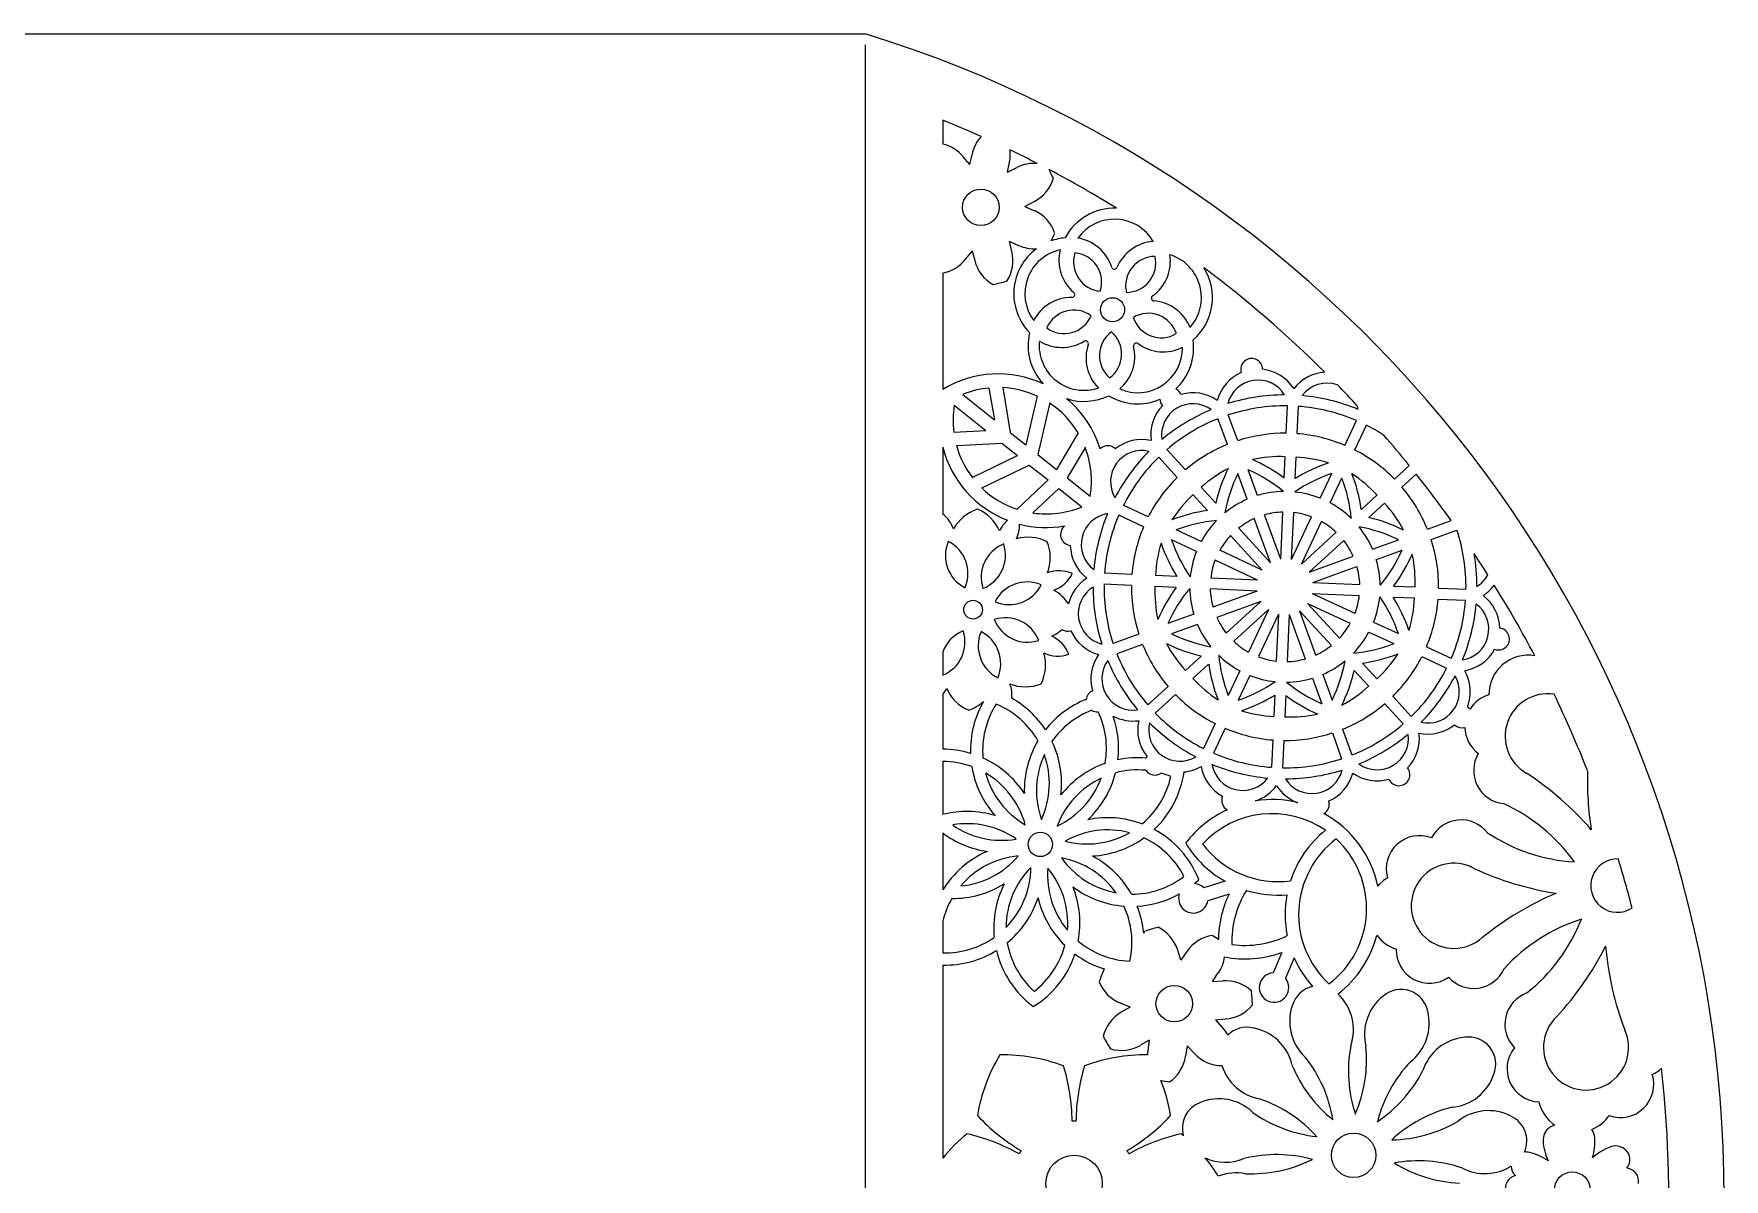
# Model space of a CAD drawing. Extents: x 597 to 902, y 1036 to 1246.
# Drawn here: x 749.2 to 901.7, y 1143 to 1246.4 of the extents above; entities that cross this region are included whole.
import ezdxf

# ---------------------------------------------------------------- set-up
doc = ezdxf.new("R2010")
doc.units = 0
doc.layers.get('0').update_dxf_attribs({"linetype": 'CONTINUOUS'})

msp = doc.modelspace()

# ---------------------------------------------------------------- linework, layer by layer
for p, q in [((674.22, 1246.37), (824.22, 1246.37)), ((824.22, 1245.37), (824.22, 1037.37)), ((831.22, 1238.57), (831.22, 1236.42)), ((833.68, 1234.57), (833.07, 1235.28)), ((833.68, 1234.57), (833.87, 1235.48)), ((837.07, 1233.88), (837.24, 1234.8)), ((837.07, 1233.88), (837.9, 1234.3)), ((838.64, 1230.8), (839.47, 1231.24)), ((838.64, 1230.8), (839.49, 1230.41)), ((837.22, 1227.65), (837.44, 1226.74)), ((837.22, 1227.65), (838.07, 1227.28)), ((833.87, 1226.8), (833.29, 1226.06)), ((833.87, 1226.8), (834.11, 1225.9)), ((831.22, 1224.77), (831.22, 1214.28)), ((835.39, 1214.41), (835.88, 1211.55)), ((836.63, 1214.45), (837.32, 1210.4)), ((832.26, 1212.87), (835.11, 1210.59)), ((833.03, 1213.83), (835.88, 1211.55)), ((839.75, 1213.68), (838.73, 1209.27)), ((840.87, 1213.06), (839.79, 1208.42)), ((862.21, 1210.33), (862.32, 1212.81)), ((863.2, 1210.29), (863.31, 1212.76)), ((856.9, 1209.32), (856.05, 1211.65)), ((857.83, 1209.66), (856.98, 1211.99)), ((867.51, 1209.23), (868.55, 1211.48)), ((868.4, 1208.82), (869.45, 1211.06)), ((832.21, 1210.44), (835.11, 1210.59)), ((832.45, 1209.22), (836.55, 1209.44)), ((836.55, 1209.44), (837.97, 1208.31)), ((837.32, 1210.4), (838.73, 1209.27)), ((843.44, 1210.38), (841.49, 1207.06)), ((831.22, 1209.08), (831.22, 1203.04)), ((833.89, 1206.34), (837.97, 1208.31)), ((839.79, 1208.42), (841.49, 1207.06)), ((844.09, 1209.06), (842.46, 1206.29)), ((852.38, 1206.35), (850.71, 1208.18)), ((853.11, 1207.02), (851.44, 1208.85)), ((862.03, 1206.28), (862.12, 1208.21)), ((863.02, 1206.24), (863.11, 1208.16)), ((834.74, 1205.39), (839.03, 1207.46)), ((839.03, 1207.46), (840.73, 1206.11)), ((842.46, 1206.29), (844.53, 1204.64)), ((858.7, 1204.38), (857.85, 1206.7)), ((859.63, 1204.71), (858.78, 1207.04)), ((865.28, 1204.47), (866.33, 1206.71)), ((866.18, 1204.05), (867.22, 1206.29)), ((871.98, 1206.19), (873.31, 1207.42)), ((872.65, 1205.46), (873.93, 1206.64)), ((837.93, 1203.48), (840.73, 1206.11)), ((839.36, 1203.14), (841.7, 1205.33)), ((841.7, 1205.33), (843.76, 1203.68)), ((855.12, 1203.36), (853.82, 1204.78)), ((855.85, 1204.03), (854.55, 1205.45)), ((868.99, 1203.45), (870.41, 1204.76)), ((849.76, 1202.78), (847.51, 1203.83)), ((869.66, 1202.72), (871.08, 1204.03)), ((849.34, 1201.88), (847.1, 1202.93)), ((860.78, 1198.64), (857.92, 1201.77)), ((860.78, 1198.64), (859.33, 1202.63)), ((861.71, 1198.98), (860.26, 1202.97)), ((861.71, 1198.98), (861.9, 1203.22)), ((862.7, 1198.94), (862.89, 1203.18)), ((862.7, 1198.94), (864.5, 1202.78)), ((863.6, 1198.52), (865.39, 1202.37)), ((874.95, 1201.67), (877.09, 1202.46)), ((854.11, 1199.66), (851.86, 1200.7)), ((854.53, 1200.55), (852.28, 1201.6)), ((860.05, 1197.98), (857.19, 1201.1)), ((863.6, 1198.52), (866.73, 1201.39)), ((864.27, 1197.79), (867.4, 1200.66)), ((870, 1199.88), (872.33, 1200.72)), ((875.28, 1200.74), (877.61, 1201.59)), ((859.63, 1197.08), (855.79, 1198.87)), ((860.05, 1197.98), (856.21, 1199.77)), ((864.27, 1197.79), (868.26, 1199.24)), ((870.34, 1198.94), (872.66, 1199.79)), ((848.28, 1197.58), (845.81, 1197.69)), ((852.34, 1197.4), (850.41, 1197.48)), ((859.63, 1197.08), (855.4, 1197.26)), ((864.61, 1196.86), (868.59, 1198.31)), ((848.24, 1196.59), (845.77, 1196.7)), ((852.29, 1196.41), (850.37, 1196.49)), ((859.59, 1196.09), (855.35, 1196.28)), ((859.59, 1196.09), (855.6, 1194.64)), ((864.56, 1195.87), (868.41, 1194.08)), ((864.56, 1195.87), (868.8, 1195.68)), ((864.61, 1196.86), (868.84, 1196.67)), ((871.9, 1196.54), (873.83, 1196.46)), ((875.96, 1196.36), (878.43, 1196.25)), ((859.93, 1195.16), (855.94, 1193.71)), ((859.93, 1195.16), (856.8, 1192.29)), ((860.6, 1194.43), (857.47, 1191.56)), ((860.6, 1194.43), (858.8, 1190.58)), ((863.41, 1194.31), (866.28, 1191.18)), ((863.41, 1194.31), (864.86, 1190.32)), ((864.14, 1194.97), (867.01, 1191.85)), ((864.14, 1194.97), (867.99, 1193.18)), ((871.86, 1195.55), (873.79, 1195.47)), ((875.91, 1195.37), (878.39, 1195.26)), ((853.86, 1194), (851.53, 1193.16)), ((854.2, 1193.07), (851.87, 1192.23)), ((861.5, 1194.01), (859.7, 1190.17)), ((861.5, 1194.01), (861.31, 1189.77)), ((862.48, 1193.97), (862.3, 1189.73)), ((862.48, 1193.97), (863.93, 1189.98)), ((870.09, 1193.29), (872.33, 1192.25)), ((848.91, 1192.21), (846.59, 1191.36)), ((849.25, 1191.28), (846.93, 1190.43)), ((869.67, 1192.39), (871.91, 1191.35)), ((874.86, 1191.07), (877.1, 1190.02)), ((831.22, 1190.58), (831.22, 1188.5)), ((854.54, 1190.22), (853.12, 1188.92)), ((869.08, 1189.59), (870.38, 1188.16)), ((874.44, 1190.17), (876.68, 1189.12)), ((855.21, 1189.49), (853.79, 1188.19)), ((858.02, 1188.9), (856.97, 1186.66)), ((858.92, 1188.48), (857.87, 1186.24)), ((864.57, 1188.23), (865.41, 1185.91)), ((865.5, 1188.57), (866.34, 1186.25)), ((868.35, 1188.92), (869.65, 1187.5)), ((831.22, 1186.74), (831.22, 1181.82)), ((851.55, 1187.49), (849.73, 1185.81)), ((852.22, 1186.76), (850.39, 1185.08)), ((861.17, 1186.71), (861.09, 1184.79)), ((862.16, 1186.67), (862.08, 1184.74)), ((871.82, 1186.6), (873.49, 1184.77)), ((871.09, 1185.93), (872.76, 1184.1)), ((855.79, 1184.13), (854.75, 1181.89)), ((856.69, 1183.71), (855.64, 1181.47)), ((867.3, 1183.63), (868.14, 1181.3)), ((861, 1182.66), (860.89, 1180.19)), ((861.99, 1182.62), (861.88, 1180.14)), ((866.37, 1183.29), (867.21, 1180.96)), ((831.22, 1180.72), (831.22, 1175.92)), ((831.22, 1174.28), (831.22, 1169.12)), ((856.69, 1169.91), (854.78, 1169.31)), ((857.06, 1168.75), (855.15, 1168.15)), ((831.22, 1166.3), (831.22, 1163.45)), ((852.7, 1162.8), (852.42, 1163.69)), ((831.22, 1162.35), (831.22, 1144.93)), ((853.24, 1163.56), (852.7, 1162.8)), ((861.82, 1163.48), (861.03, 1161.64)), ((862.93, 1163), (862.14, 1161.16)), ((855.56, 1160.85), (856.08, 1161.63)), ((855.56, 1160.85), (856.49, 1160.91)), ((848.13, 1158.56), (847.27, 1158.91)), ((848.13, 1158.56), (847.33, 1158.08)), ((855.82, 1157.4), (856.75, 1157.48)), ((855.82, 1157.4), (856.44, 1156.71)), ((849.86, 1155.56), (849.05, 1155.11)), ((849.86, 1155.56), (849.73, 1154.64)), ((853.28, 1155.05), (853.13, 1154.12)), ((853.28, 1155.05), (853.92, 1154.37))]:
    msp.add_line(p, q)
for centre, radius in [((834.66, 1230.71), 1.65), ((846.54, 1221.47), 1.09), ((833.96, 1194.41), 0.844), ((840.03, 1173.23), 1.1), ((852.11, 1158.86), 1.65), ((868.29, 1145.18), 2), ((843.07, 1142.64), 2.55), ((888.02, 1142.06), 1.62)]:
    msp.add_circle(centre, radius)
for centre, radius, start, end in [((791.84, 1141.37), 109.88, 287.1383, 72.8617), ((791.84, 1141.37), 104.88, 65.8885, 67.9466), ((837.22, 1234.81), 3.42, 137.9277, 168.5656), ((830.45, 1233.09), 3.42, 39.9213, 76.9379), ((833.9, 1235.48), 3.42, 348.4927, 6.8481), ((791.84, 1141.37), 104.88, 62.8163, 64.3229), ((839.46, 1231.26), 3.42, 85.0694, 117.1371), ((791.84, 1141.37), 104.88, 58.3424, 62.1635), ((822.59, 1224.53), 20.59, 25.3326, 27.7239), ((837.92, 1234.28), 3.42, 297.0641, 344.0251), ((838.08, 1227.3), 3.42, 18.7475, 65.7085), ((846.72, 1225.59), 5.05, 88.092, 152.1395), ((846.72, 1225.59), 4.05, 30.3478, 144.6252), ((822.31, 1236.29), 20.59, 335.2918, 337.44), ((842.68, 1222.92), 5.05, 94.8336, 109.2672), ((842.78, 1224.12), 3.87, 17.6942, 80.6249), ((850.51, 1223.78), 3.87, 94.3481, 157.2788), ((834.13, 1225.9), 3.42, 327.319, 14.2799), ((842.68, 1222.92), 5.05, 126.4865, 224.1395), ((839.48, 1230.39), 3.42, 245.6356, 273.1725), ((842.68, 1222.92), 4.05, 102.3478, 216.6252), ((845.57, 1225.96), 3.87, 166.3481, 229.2788), ((845.67, 1225.78), 2.65, 162.0794, 264.8937), ((842.91, 1223.96), 2.65, 342.0794, 84.8937), ((850.37, 1223.63), 2.65, 90.0794, 192.8937), ((847.79, 1225.69), 2.65, 270.0794, 12.8937), ((847.89, 1225.86), 3.87, 305.6942, 8.6249), ((850.51, 1222.57), 4.05, 318.3478, 72.6252), ((830.57, 1228.13), 3.42, 281.0002, 322.8513), ((837.42, 1226.74), 3.42, 194.207, 241.1679), ((846.71, 1225.37), 0.25, 197.6942, 337.2788), ((850.51, 1222.57), 5.05, 310.8336, 32.0155), ((791.84, 1141.37), 104.88, 45.2417, 53.1125), ((831.32, 1243.85), 20.59, 282.4755, 286.0114), ((842.86, 1218.72), 3.87, 89.6942, 152.6249), ((842.88, 1222.84), 0.25, 269.6942, 49.2788), ((850.3, 1222.51), 0.25, 125.6942, 265.2788), ((849.96, 1218.41), 3.87, 22.3481, 85.2788), ((843.05, 1218.79), 2.65, 54.0794, 156.8937), ((842.17, 1221.97), 2.65, 234.0794, 336.8937), ((849.78, 1218.5), 2.65, 18.0794, 120.8937), ((850.93, 1221.59), 2.65, 198.0794, 300.8937), ((843.97, 1218.25), 5.05, 166.8336, 223.2819), ((843.97, 1218.25), 4.05, 174.3478, 288.6252), ((841.97, 1221.94), 3.87, 238.3481, 301.2788), ((844.11, 1218.42), 0.25, 341.6942, 121.2788), ((848.01, 1217.33), 2.65, 126.0794, 228.8937), ((844.71, 1217.47), 2.65, 306.0794, 48.8937), ((848.81, 1218.03), 5.05, 312.7627, 8.1395), ((848.02, 1217.12), 3.87, 161.6942, 224.6249), ((844.68, 1217.27), 3.87, 310.3481, 13.2788), ((848.81, 1218.03), 4.05, 246.3478, 0.6252), ((848.69, 1218.22), 0.25, 53.6942, 193.2788), ((851.13, 1221.54), 3.87, 233.6942, 296.6249), ((859.09, 1216.08), 0.99, 1.2786, 196.1944), ((836.22, 1206.03), 9.65, 65.0524, 121.223), ((859.67, 1212.31), 3.81, 113.6524, 165.0177), ((859.67, 1212.31), 3.81, 32.4554, 83.8207), ((865.91, 1212.03), 3.81, 93.3069, 142.5177), ((836.22, 1206.03), 8.42, 95.6898, 112.293), ((836.22, 1206.03), 8.42, 65.2315, 87.2567), ((851.81, 1213.43), 0.99, 23.7786, 64.2625), ((853.79, 1210.17), 3.81, 54.9554, 106.3207), ((859.67, 1212.31), 2.82, 31.8414, 165.6317), ((865.91, 1212.03), 2.82, 71.3072, 143.1317), ((791.84, 1141.37), 104.88, 42.9378, 44.3697), ((840.57, 1211.47), 8.42, 170.4619, 187.0651), ((836.22, 1206.03), 8.42, 31.0393, 56.5444), ((843.97, 1218.25), 5.05, 251.9316, 296.1395), ((836.22, 1206.03), 9.65, 17.4397, 50.1611), ((848.81, 1218.03), 5.05, 238.8336, 293.459), ((853.79, 1210.17), 3.81, 136.1524, 187.5177), ((851.81, 1213.43), 0.99, 181.9593, 218.6944), ((853.79, 1210.17), 2.82, 54.3414, 188.1317), ((862.1, 1196.47), 17.32, 112.6138, 129.8592), ((862.1, 1196.47), 17.32, 90.1138, 107.3592), ((862.1, 1196.47), 16.33, 89.2233, 108.2498), ((862.1, 1196.47), 16.33, 66.7233, 85.7498), ((862.1, 1196.47), 17.32, 67.6138, 84.8592), ((865.91, 1212.03), 2.82, 9.3414, 16.0002), ((862.1, 1196.47), 16.33, 111.7233, 130.7498), ((862.1, 1196.47), 16.33, 56.963, 63.2498), ((849.18, 1205.95), 3.81, 77.4554, 128.8207), ((862.1, 1196.47), 13.86, 89.5334, 107.9396), ((862.1, 1196.47), 13.86, 67.0334, 85.4396), ((791.84, 1141.37), 104.88, 39.0321, 40.9941), ((840.57, 1211.47), 9.65, 194.3491, 248.7189), ((840.57, 1211.47), 8.42, 195.4983, 217.5234), ((836.22, 1206.03), 8.42, 350.4619, 21.0237), ((846.11, 1208.21), 0.99, 46.2786, 133.3525), ((849.18, 1205.95), 2.82, 76.8414, 210.6317), ((862.1, 1196.47), 17.32, 135.1138, 152.3592), ((862.1, 1196.47), 16.33, 134.2233, 153.2498), ((862.1, 1196.47), 13.86, 112.0334, 130.4396), ((861.63, 1196.31), 11.91, 87.6678, 101.9994), ((853.37, 1194.71), 14.45, 53.16, 66.387), ((862.55, 1196.27), 11.91, 72.9737, 87.3053), ((862.1, 1196.47), 13.86, 44.5334, 62.9396), ((862.1, 1196.47), 13.86, 134.5334, 152.9396), ((862.56, 1196.64), 11.91, 117.9737, 132.3053), ((869.92, 1200.73), 14.45, 153.586, 166.8131), ((869.92, 1200.73), 13.46, 153.6898, 169.6453), ((853.37, 1194.71), 13.46, 50.3278, 66.2833), ((870.64, 1193.96), 13.46, 108.6898, 124.6453), ((870.64, 1193.96), 14.45, 108.586, 121.8131), ((854.68, 1201.4), 13.46, 5.3278, 21.2833), ((854.68, 1201.4), 14.45, 8.16, 21.387), ((861.65, 1196.68), 11.91, 42.6678, 56.9994), ((791.84, 1141.37), 104.88, 35.6236, 38.4902), ((840.57, 1211.47), 8.42, 226.2105, 251.7157), ((861.89, 1196.03), 11.91, 132.6678, 146.9994), ((862.1, 1196.47), 8.6, 90.9065, 106.6879), ((862.1, 1196.47), 8.6, 68.2852, 84.0666), ((862.1, 1196.47), 13.86, 22.0334, 40.4396), ((835.59, 1199.79), 3.89, 108.589, 150.7686), ((832.8, 1199.92), 3.89, 24.2045, 66.384), ((840.57, 1211.47), 8.42, 261.7312, 292.293), ((857.17, 1189.06), 14.45, 98.16, 111.387), ((862.1, 1196.47), 8.6, 113.2852, 129.0666), ((862.1, 1196.47), 8.6, 45.9065, 61.6879), ((862.27, 1196.01), 11.91, 27.9737, 42.3053), ((829.36, 1200.66), 3.02, 20.048, 52.0195), ((839.08, 1200.23), 3.02, 131.7884, 154.925), ((835.13, 1202.08), 3.02, 335.048, 1.1105), ((840.57, 1211.47), 9.65, 255.4574, 279.8428), ((842.84, 1201.19), 0.99, 128.5689, 263.6944), ((846.54, 1200.29), 2.82, 99.3414, 233.1317), ((862.1, 1196.47), 17.32, 157.6138, 174.8592), ((862.1, 1196.47), 16.33, 156.7233, 175.7498), ((862.1, 1196.47), 13.86, 157.0334, 175.4396), ((857.17, 1189.06), 13.46, 95.3278, 111.2833), ((862.1, 1196.47), 8.6, 135.9065, 151.6879), ((862.1, 1196.47), 6.75, 114.1925, 128.2805), ((862.1, 1196.47), 6.75, 91.6925, 105.7805), ((862.1, 1196.47), 6.75, 69.1925, 83.2805), ((862.1, 1196.47), 6.75, 46.6925, 60.7805), ((862.1, 1196.47), 8.6, 23.2852, 39.0666), ((866.36, 1188.65), 13.46, 63.6898, 79.6453), ((866.36, 1188.65), 14.45, 63.586, 76.8131), ((834.7, 1199.28), 3.24, 156.8695, 243.1036), ((830.26, 1197.67), 3.24, 336.8695, 63.1036), ((837.93, 1197.33), 3.24, 111.8695, 198.1036), ((833.64, 1199.33), 3.24, 291.8695, 18.1036), ((838.92, 1197.06), 3.89, 63.589, 105.7686), ((837.03, 1199.12), 3.89, 339.2045, 21.384), ((846.54, 1200.29), 3.81, 181.1524, 232.5177), ((862.31, 1196.92), 11.91, 162.9737, 177.3053), ((864.62, 1205.02), 14.45, 198.586, 211.8131), ((864.62, 1205.02), 13.46, 198.6898, 214.6453), ((862.1, 1196.47), 6.75, 136.6925, 150.7805), ((862.1, 1196.47), 6.75, 24.1925, 38.2805), ((862.1, 1196.47), 13.86, 359.5334, 17.9396), ((862.1, 1196.47), 16.33, 359.2233, 18.2498), ((862.1, 1196.47), 8.6, 158.2852, 174.0666), ((862.1, 1196.47), 6.75, 159.1925, 173.2805), ((862.1, 1196.47), 8.6, 0.9065, 16.6879), ((860.34, 1205.21), 13.46, 320.3278, 336.2833), ((860.34, 1205.21), 14.45, 323.16, 336.387), ((861.93, 1196.94), 11.91, 357.6678, 11.9994), ((791.84, 1141.37), 104.88, 32.3887, 33.6365), ((862.1, 1196.47), 17.32, 0.1138, 9.9326), ((841.7, 1194.9), 3.02, 66.2287, 109.925), ((840.2, 1199), 3.02, 290.048, 333.7444), ((846.27, 1194.04), 3.81, 122.4554, 166.2118), ((862.1, 1196.47), 6.75, 1.6925, 15.7805), ((877.93, 1198.91), 2.82, 301.8414, 331.2002), ((838.83, 1193.67), 3.24, 66.8695, 153.1036), ((837.21, 1198.11), 3.24, 246.8695, 333.1036), ((839.34, 1192.77), 3.89, 34.073, 60.7686), ((846.27, 1194.04), 2.82, 121.8414, 255.6317), ((862.1, 1196.47), 17.32, 180.1138, 197.3592), ((862.1, 1196.47), 16.33, 179.2233, 198.2498), ((862.1, 1196.47), 13.86, 179.5334, 197.9396), ((862.27, 1196.01), 11.91, 177.6678, 191.9994), ((863.86, 1187.74), 14.45, 143.16, 156.387), ((863.86, 1187.74), 13.46, 140.3278, 156.2833), ((862.1, 1196.47), 8.6, 180.9065, 196.6879), ((862.1, 1196.47), 6.75, 181.6925, 195.7805), ((862.1, 1196.47), 6.75, 339.1925, 353.2805), ((877.93, 1198.91), 3.81, 302.4554, 323.2027), ((877.66, 1192.66), 3.81, 1.1524, 52.5177), ((791.84, 1141.37), 104.88, 27.7817, 31.7929), ((862.1, 1196.47), 8.6, 338.2852, 354.0666), ((859.58, 1187.93), 13.46, 18.6898, 34.6453), ((859.58, 1187.93), 14.45, 18.586, 31.8131), ((861.89, 1196.03), 11.91, 342.9737, 357.3053), ((862.1, 1196.47), 13.86, 337.0334, 355.4396), ((862.1, 1196.47), 16.33, 336.7233, 355.7498), ((862.1, 1196.47), 17.32, 337.6138, 354.8592), ((877.66, 1192.66), 2.82, 279.3414, 53.1317), ((836.88, 1190.44), 3.24, 21.8695, 108.1036), ((838.88, 1194.72), 3.24, 201.8695, 288.1036), ((839.46, 1195.57), 3.89, 294.2045, 310.5005), ((842.5, 1193.46), 0.99, 239.1824, 286.1944), ((862.1, 1196.47), 8.6, 203.2852, 219.0666), ((862.1, 1196.47), 6.75, 204.1925, 218.2805), ((862.1, 1196.47), 6.75, 316.6925, 330.7805), ((881.36, 1191.76), 0.99, 248.7786, 83.6944), ((834.27, 1189.49), 3.24, 111.8695, 160.2823), ((829.99, 1191.49), 3.24, 292.4343, 18.1036), ((837.66, 1191.15), 3.24, 156.8695, 243.1036), ((833.21, 1189.54), 3.24, 336.8695, 63.1036), ((839.78, 1189.29), 3.02, 21.2287, 64.925), ((846.27, 1194.04), 3.81, 203.6524, 255.0177), ((862.1, 1196.47), 13.86, 202.0334, 220.4396), ((861.93, 1196.94), 11.91, 207.9737, 222.3053), ((857.84, 1204.3), 14.45, 243.586, 256.8131), ((857.84, 1204.3), 13.46, 243.6898, 259.6453), ((862.1, 1196.47), 6.75, 226.6925, 240.7805), ((862.1, 1196.47), 6.75, 294.1925, 308.2805), ((862.1, 1196.47), 8.6, 315.9065, 331.6879), ((867.03, 1203.89), 13.46, 275.3278, 291.2833), ((836.61, 1189.44), 3.89, 333.589, 15.7686), ((841.62, 1193.24), 3.02, 245.048, 288.7444), ((848.4, 1188.17), 3.81, 144.9554, 196.3207), ((848.4, 1188.17), 2.82, 144.3414, 278.1317), ((862.1, 1196.47), 17.32, 202.6138, 219.8592), ((862.1, 1196.47), 16.33, 201.7233, 220.7498), ((869.52, 1191.55), 13.46, 185.3278, 201.2833), ((862.1, 1196.47), 8.6, 225.9065, 241.6879), ((862.1, 1196.47), 6.75, 249.1925, 263.2805), ((862.1, 1196.47), 6.75, 271.6925, 285.7805), ((862.1, 1196.47), 8.6, 293.2852, 309.0666), ((854.28, 1192.22), 13.46, 333.6898, 349.6453), ((867.03, 1203.89), 14.45, 278.16, 291.387), ((862.31, 1196.92), 11.91, 312.6678, 326.9994), ((862.1, 1196.47), 13.86, 314.5334, 332.9396), ((877.66, 1192.66), 3.81, 279.9554, 331.3207), ((884.04, 1186.75), 3.55, 80.3163, 180.7416), ((862.55, 1196.27), 11.91, 222.6678, 236.9994), ((869.52, 1191.55), 14.45, 188.16, 201.387), ((862.1, 1196.47), 8.6, 248.2852, 264.0666), ((862.1, 1196.47), 8.6, 270.9065, 286.6879), ((854.28, 1192.22), 14.45, 333.586, 346.8131), ((862.1, 1196.47), 16.33, 314.2233, 333.2498), ((875.01, 1187), 2.82, 256.8414, 30.6317), ((862.1, 1196.47), 17.32, 315.1138, 332.3592), ((875.01, 1187), 3.81, 338.6524, 30.0177), ((828.83, 1188.59), 3.02, 322.2524, 334.925), ((835.12, 1188.9), 3.89, 204.2045, 246.384), ((838.67, 1191.34), 3.89, 249.2045, 291.384), ((834.45, 1186.67), 3.02, 355.0707, 19.925), ((845.14, 1186.19), 0.99, 113.7786, 173.1467), ((862.1, 1196.47), 13.86, 224.5334, 242.9396), ((853.56, 1198.99), 13.46, 288.6898, 304.6453), ((853.56, 1198.99), 14.45, 288.586, 301.8131), ((870.83, 1198.24), 14.45, 233.16, 246.387), ((870.83, 1198.24), 13.46, 230.3278, 246.2833), ((861.63, 1196.31), 11.91, 297.9737, 312.3053), ((881.32, 1183.84), 2.99, 106.1286, 147.5659), ((885.8, 1182.98), 3.84, 81.2459, 240.3408), ((791.84, 1141.37), 104.88, 21.547, 25.6568), ((832.32, 1189.03), 3.89, 288.589, 311.8228), ((842.57, 1181.7), 8.85, 149.9955, 181.6661), ((842.57, 1181.7), 7.75, 147.3937, 185.0377), ((833.09, 1178.72), 7.75, 29.9353, 67.5793), ((833.09, 1178.72), 8.85, 33.3069, 60.4242), ((847.43, 1178.09), 8.85, 111.6842, 141.6661), ((847.43, 1178.09), 7.75, 110.9137, 145.0377), ((845.14, 1186.19), 0.99, 241.0363, 276.1802), ((838.24, 1181.89), 7.75, 349.9353, 25.3143), ((862.1, 1196.47), 16.33, 224.2233, 243.2498), ((861.65, 1196.68), 11.91, 252.9737, 267.3053), ((862.56, 1196.64), 11.91, 267.6678, 281.9994), ((862.1, 1196.47), 13.86, 292.0334, 310.4396), ((878.09, 1184.74), 0.99, 44.6474, 61.1944), ((848.4, 1188.17), 3.81, 241.7657, 277.5177), ((838.24, 1181.89), 8.85, 353.3069, 19.2351), ((852.62, 1183.56), 3.81, 167.4554, 218.8207), ((852.62, 1183.56), 2.82, 166.8414, 300.6317), ((862.1, 1196.47), 17.32, 225.1138, 242.3592), ((862.1, 1196.47), 13.86, 247.0334, 265.4396), ((862.1, 1196.47), 16.33, 291.7233, 310.7498), ((875.01, 1187), 3.81, 257.4554, 308.8207), ((878.09, 1184.74), 0.99, 226.2786, 283.9583), ((881.32, 1183.84), 2.99, 181.0399, 233.5256), ((847.43, 1178.09), 8.85, 149.4625, 181.6661), ((833.09, 1178.72), 8.85, 353.3069, 25.5106), ((862.1, 1196.47), 13.86, 269.5334, 287.9396), ((870.41, 1182.78), 2.82, 234.3414, 8.1317), ((862.1, 1196.47), 17.32, 292.6138, 309.8592), ((870.41, 1182.78), 3.81, 316.1524, 7.5177), ((831.19, 1172.97), 8.85, 73.3069, 89.785), ((831.19, 1172.97), 7.75, 69.9353, 89.7545), ((831.19, 1172.97), 8.85, 33.3069, 65.5106), ((847.43, 1178.09), 7.75, 155.302, 199.671), ((833.09, 1178.72), 7.75, 335.302, 19.671), ((848.82, 1172.2), 8.85, 109.4625, 141.6661), ((848.82, 1172.2), 8.85, 85.3829, 101.6661), ((850.37, 1180.48), 0.99, 136.2786, 147.4901), ((862.1, 1196.47), 17.32, 247.6138, 264.8592), ((858.29, 1180.92), 2.82, 189.3414, 323.1317), ((862.1, 1196.47), 16.33, 246.7233, 265.7498), ((862.1, 1196.47), 16.33, 269.2233, 288.2498), ((882.13, 1179.9), 3.01, 149.3478, 263.9438), ((842.57, 1181.7), 8.85, 189.4625, 221.6661), ((831.19, 1172.97), 7.75, 15.302, 59.671), ((842.57, 1181.7), 7.75, 195.302, 239.671), ((838.24, 1181.89), 7.75, 295.302, 339.671), ((848.82, 1172.2), 7.75, 115.302, 159.671), ((838.24, 1181.89), 8.85, 313.3069, 345.5106), ((848.82, 1172.2), 7.75, 84.512, 105.0377), ((844.23, 1181.02), 7.75, 309.9353, 347.5793), ((850.37, 1180.48), 0.99, 215.4883, 303.3628), ((844.23, 1181.02), 8.85, 313.3069, 351.8594), ((848.82, 1172.2), 7.75, 67.3937, 74.3391), ((852.62, 1183.56), 3.81, 275.5325, 300.0177), ((858.29, 1180.92), 3.81, 189.9554, 241.3207), ((862.1, 1196.47), 17.32, 270.1138, 287.3592), ((864.53, 1180.64), 2.82, 211.8414, 345.6317), ((864.53, 1180.64), 3.81, 293.6524, 345.0177), ((870.41, 1182.78), 3.81, 234.9554, 286.3207), ((872.38, 1179.52), 0.99, 203.7786, 38.6944), ((868.73, 1156.37), 27.78, 40.8949, 56.9204), ((917.16, 1178.97), 27.78, 178.1156, 189.1574), ((857.38, 1177.21), 0.99, 158.7786, 240.9893), ((858.26, 1180.79), 3.81, 287.8525, 323.6895), ((864.55, 1180.57), 3.81, 212.4554, 249.8357), ((833.42, 1167.35), 8.85, 73.3069, 104.4061), ((860.92, 1167.46), 9.76, 114.3667, 142.9203), ((860.92, 1167.46), 8.54, 55.5632, 137.1927), ((860.93, 1167.52), 9.76, 76.3059, 98.833), ((865.11, 1176.87), 0.99, 300.1945, 16.1944), ((860.92, 1167.46), 9.76, 11.8049, 61.303), ((875.25, 1162.4), 15.92, 35.5323, 65.6775), ((836.53, 1181.35), 8.85, 233.1181, 261.6661), ((833.42, 1167.35), 7.75, 55.302, 99.671), ((836.53, 1181.35), 7.75, 235.302, 279.671), ((846.1, 1166.79), 7.75, 75.302, 119.671), ((844.23, 1181.02), 7.75, 255.302, 299.671), ((846.1, 1166.79), 8.85, 69.4625, 101.6661), ((846.1, 1166.79), 8.85, 21.6661, 61.6661), ((871.87, 1166.91), 9.76, 128.8251, 161.8884), ((877.99, 1172.43), 3.01, 38.1085, 152.7045), ((889.18, 1187.54), 15.92, 236.3748, 266.52), ((844.23, 1181.02), 8.85, 273.3069, 305.5106), ((846.1, 1166.79), 7.75, 27.3937, 65.0377), ((861.48, 1178.41), 9.76, 211.2795, 240.6161), ((861.48, 1178.41), 8.54, 217.0071, 277.5356), ((871.87, 1166.91), 8.54, 127.0071, 227.1927), ((860.92, 1167.46), 8.54, 307.0071, 47.1927), ((874.22, 1171.03), 2.99, 68.5267, 195.9237), ((838.75, 1164.47), 8.85, 113.3069, 148.3079), ((838.75, 1164.47), 7.75, 95.302, 139.671), ((832.13, 1177.2), 7.75, 275.302, 319.671), ((848.26, 1176.49), 7.75, 215.302, 259.671), ((840.54, 1164.39), 7.75, 35.302, 79.671), ((840.54, 1164.39), 8.85, 29.4625, 61.6661), ((877.33, 1167.69), 3.84, 61.7115, 312.3408), ((892.09, 1169.51), 2.41, 87.887, 303.4704), ((791.84, 1141.37), 104.88, 14.4272, 16.9302), ((844.68, 1165.7), 7.75, 135.302, 179.671), ((831.42, 1171.19), 7.75, 315.302, 359.671), ((848.43, 1170.44), 7.75, 175.302, 219.671), ((834.75, 1166.13), 7.75, 355.302, 39.671), ((848.26, 1176.49), 7.75, 269.9353, 307.5793), ((848.26, 1176.49), 8.85, 309.8417, 313.3069), ((853.83, 1168.37), 1.33, 44.5132, 86.0163), ((873.2, 1167.18), 3.55, 121.3107, 140.0683), ((890.83, 1196.27), 27.78, 245.1319, 261.1574), ((838.75, 1164.47), 7.75, 149.9353, 166.3326), ((832.13, 1177.2), 8.85, 269.4625, 301.6661), ((844.68, 1165.7), 8.85, 153.3069, 185.5106), ((831.42, 1171.19), 8.85, 309.4625, 341.6661), ((848.43, 1170.44), 8.85, 193.3069, 225.5106), ((848.26, 1176.49), 8.85, 233.3069, 265.5106), ((834.75, 1166.13), 8.85, 349.4625, 21.6661), ((848.26, 1176.49), 8.85, 273.3069, 299.0854), ((853.83, 1168.37), 1.33, 162.9108, 350.4295), ((865.85, 1164.52), 9.76, 154.3266, 179.267), ((865.85, 1164.52), 8.54, 147.7707, 182.1927), ((861.48, 1178.41), 9.76, 252.9736, 274.7069), ((871.87, 1166.91), 9.76, 169.4928, 191.2261), ((897.37, 1143.23), 27.78, 112.8949, 128.9204), ((840.54, 1164.39), 7.75, 347.3937, 25.0377), ((840.54, 1164.39), 8.85, 5.4387, 21.6661), ((852.4, 1163.68), 3.42, 150.2049, 153.0078), ((856.1, 1145.9), 20.59, 105.3614, 108.8973), ((849.15, 1162.68), 3.42, 17.0929, 64.0538), ((893.64, 1151.3), 15.92, 107.5323, 137.6775), ((874.03, 1172.31), 15.92, 308.3748, 338.52), ((831.42, 1171.19), 7.75, 268.5163, 305.0377), ((831.42, 1171.19), 8.85, 268.7008, 301.6661), ((844.68, 1165.7), 8.85, 193.3069, 233.3069), ((844.68, 1165.7), 7.75, 189.9353, 227.5793), ((834.75, 1166.13), 7.75, 307.3937, 345.0377), ((848.43, 1170.44), 7.75, 229.9353, 267.5793), ((856.06, 1161.64), 3.42, 98.7763, 145.7373), ((844.47, 1147.66), 20.59, 55.6147, 57.4687), ((858.5, 1172.66), 8.54, 262.0071, 296.4291), ((860.92, 1167.46), 9.76, 307.61, 345.5535), ((873.2, 1167.18), 3.55, 217.2901, 252.7416), ((875.13, 1163.69), 2.99, 178.1286, 305.5256), ((866.24, 1176.58), 27.78, 317.1319, 333.1574), ((918.7, 1166.41), 27.78, 184.8949, 200.9204), ((834.75, 1166.13), 8.85, 301.6661, 341.6661), ((848.43, 1170.44), 8.85, 233.3069, 252.6636), ((853.26, 1163.55), 3.42, 325.6643, 352.0465), ((858.5, 1172.66), 9.76, 258.9924, 289.8732), ((871.87, 1166.91), 9.76, 203.5837, 221.6588), ((864.72, 1153.9), 20.59, 156.8382, 160.3259), ((848.51, 1162.09), 3.42, 201.6335, 248.5944), ((856.75, 1157.5), 3.42, 47.3478, 94.3087), ((861.11, 1160.31), 1.33, 93.7703, 39.6866), ((879.12, 1163.25), 3.01, 221.3478, 335.9438), ((838.59, 1157.85), 20.59, 2.5043, 6.0402), ((865.12, 1158.03), 2.45, 102.5759, 163.7054), ((863.87, 1156.51), 4.41, 340.7573, 46.9164), ((873.68, 1156.08), 4.41, 128.0575, 194.2158), ((872.57, 1157.7), 2.45, 11.2677, 130.9781), ((884.95, 1157), 3.01, 110.1085, 224.7045), ((849.03, 1155.12), 3.42, 119.9501, 166.911), ((856.49, 1160.89), 3.42, 274.2358, 321.1967), ((866.93, 1157.27), 4.41, 160.7848, 226.9431), ((870.7, 1157.1), 4.41, 308.03, 14.1882), ((889.26, 1154.91), 3.84, 133.7115, 24.3408), ((853.94, 1154.38), 3.42, 28.5106, 42.8801), ((858.67, 1154.28), 2.45, 76.7223, 134.8779), ((858.44, 1152.33), 4.41, 13.4845, 79.6428), ((863.85, 1165.63), 20.59, 208.2186, 211.7545), ((847.34, 1158.06), 3.42, 253.062, 300.023), ((853.11, 1154.13), 3.42, 171.3786, 178.1067), ((880.17, 1152.79), 12.35, 169.383, 198.3979), ((857.11, 1153.8), 12.35, 336.5751, 5.59), ((878.72, 1151.44), 4.41, 95.3303, 161.4885), ((878.66, 1153.4), 2.45, 338.5404, 98.2508), ((885.12, 1152.99), 2.99, 140.5267, 267.9237), ((849.45, 1146.32), 15.29, 148.8245, 170.8142), ((836.68, 1138.95), 15.29, 69.1779, 91.1676), ((824.95, 1148.02), 17.95, 0.8094, 16.9322), ((861.19, 1148.01), 17.95, 163.0599, 179.1827), ((849.45, 1138.95), 15.29, 89.0841, 110.8142), ((849.75, 1154.63), 3.42, 304.4906, 351.4515), ((856.43, 1156.69), 3.42, 222.8072, 269.6215), ((860.61, 1154.61), 4.41, 197.6884, 259.6704), ((874.17, 1158), 12.35, 202.1103, 231.1252), ((854.23, 1146.39), 12.35, 9.3024, 38.3173), ((882.4, 1145.15), 12.35, 136.6557, 165.6706), ((894.03, 1155.24), 3.01, 293.3478, 312.6066), ((791.84, 1141.37), 104.88, 356.0052, 6.3823), ((836.68, 1146.33), 15.29, 9.1779, 21.4874), ((854.13, 1172.26), 20.59, 260.9983, 263.183), ((863.55, 1158.47), 12.35, 303.8479, 332.8628), ((876.76, 1153.9), 4.41, 275.3027, 341.461), ((892.38, 1151.58), 2.99, 250.1286, 17.5256), ((855.28, 1147.63), 2.45, 109.4495, 196.1495), ((856.14, 1145.87), 4.41, 46.2118, 112.3701), ((855.8, 1138.59), 12.35, 42.0297, 71.0446), ((888.46, 1150.82), 3.55, 193.3107, 235.5097), ((847.47, 1161.02), 17.95, 223.0599, 239.1827), ((838.67, 1161.02), 17.95, 300.8094, 316.9322), ((866.3, 1159.15), 12.35, 234.8376, 263.8525), ((880.14, 1137.53), 12.35, 103.9285, 132.9434), ((880.45, 1144.8), 4.41, 62.603, 128.7613), ((881.46, 1146.48), 2.45, 335.7813, 65.5235), ((888.46, 1150.82), 3.55, 291.6729, 324.7416), ((843.07, 1135.27), 15.29, 129.1779, 140.7877), ((829.35, 1129.64), 17.95, 60.8094, 76.9322), ((843.07, 1142.64), 5.63, 88.2242, 91.7679), ((856.78, 1129.64), 17.95, 103.0599, 119.1827), ((843.07, 1135.27), 15.29, 49.8498, 50.8142), ((871.49, 1158.92), 12.35, 271.1206, 300.1355), ((886.74, 1146.57), 1.35, 124.9734, 184.7764), ((886.66, 1146.73), 1.18, 100.0245, 126.2165), ((888.69, 1146.7), 1.35, 2.8923, 37.0514), ((843.07, 1142.64), 5.63, 148.2242, 151.7679), ((843.07, 1142.64), 5.63, 28.2242, 31.7679), ((883.81, 1144.13), 1.35, 74.8923, 94.9393), ((882.91, 1140.48), 5.12, 55.0964, 75.8436), ((890.49, 1146.8), 5.12, 183.825, 204.5722), ((884.94, 1146.43), 5.12, 343.0964, 3.8436), ((893.3, 1141.17), 5.12, 111.825, 132.5722), ((891.92, 1144.67), 1.35, 52.9734, 112.7764), ((892.04, 1144.8), 1.18, 319.608, 54.2165), ((856.72, 1148.96), 4.41, 245.4715, 292.3976), ((843.07, 1135.27), 15.29, 31.6598, 39.3219), ((861.34, 1132.89), 12.35, 74.757, 103.7719), ((859.06, 1155.86), 12.35, 267.5648, 296.5797), ((874.13, 1132.33), 12.35, 71.2012, 100.2161), ((878.41, 1155.01), 12.35, 238.3933, 267.4082), ((880.14, 1147.94), 4.41, 242.5754, 302.2677), ((883.67, 1144.23), 1.18, 181.1704, 228.0606), ((892.82, 1142.85), 1.18, 349.4522, 84.0606), ((857.69, 1139.19), 4.41, 78.9391, 111.4753), ((883.16, 1142.2), 1.18, 103.608, 198.2165)]:
    msp.add_arc(centre, radius, start, end)

doc.saveas('drawing.dxf')
